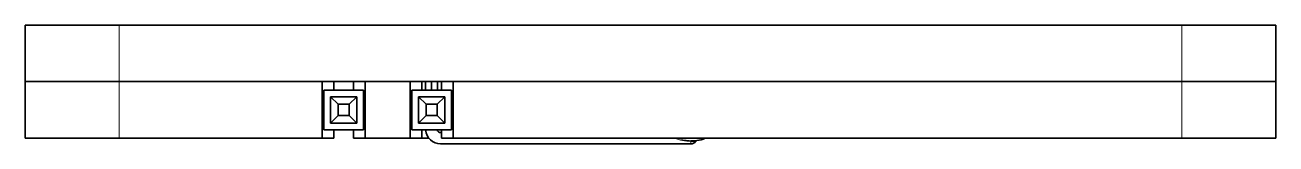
# Model space of a CAD drawing. Extents: x 145 to 857, y 42 to 790.
# Drawn here: x 392.4 to 458.8, y 450.2 to 456.5 of the extents above; entities that cross this region are included whole.
import ezdxf

# ---------------------------------------------------------------- set-up
doc = ezdxf.new("R2010")
doc.units = 0

msp = doc.modelspace()

# ---------------------------------------------------------------- linework, layer by layer
at = {"color": 7, "lineweight": 35, "ltscale": 0.075}
for p, q in [((392.412, 453.481), (392.412, 456.481)), ((458.792, 453.481), (458.792, 456.481)), ((392.412, 453.481), (392.412, 450.481)), ((408.187, 450.481), (408.187, 453.481)), ((410.455, 450.481), (410.455, 453.481)), ((412.856, 450.481), (412.856, 453.481)), ((415.124, 450.481), (415.124, 453.481)), ((458.792, 453.481), (458.792, 450.481))]:
    msp.add_line(p, q, dxfattribs=at)
at = {"color": 7, "lineweight": 35, "ltscale": 0.125}
for p, q in [((397.412, 456.481), (392.412, 456.481)), ((458.792, 456.481), (453.792, 456.481)), ((397.412, 453.481), (392.412, 453.481)), ((397.412, 453.481), (392.412, 453.481)), ((458.792, 453.481), (453.792, 453.481)), ((458.792, 453.481), (453.792, 453.481)), ((397.412, 450.481), (392.412, 450.481)), ((458.792, 450.481), (453.792, 450.481))]:
    msp.add_line(p, q, dxfattribs=at)
at = {"color": 7, "lineweight": 13, "ltscale": 0.075}
for p, q in [((397.412, 453.481), (397.412, 456.481)), ((453.792, 453.481), (453.792, 456.481)), ((397.412, 453.481), (397.412, 450.481)), ((453.792, 453.481), (453.792, 450.481))]:
    msp.add_line(p, q, dxfattribs=at)
at = {"color": 7, "lineweight": 35}
for p, q in [((397.412, 456.481), (453.792, 456.481)), ((397.412, 453.481), (453.792, 453.481)), ((415.124, 453.481), (453.792, 453.481)), ((415.124, 450.481), (453.792, 450.481))]:
    msp.add_line(p, q, dxfattribs=at)
at = {"color": 7, "lineweight": 35, "ltscale": 0.26938}
for p, q in [((397.412, 453.481), (408.187, 453.481)), ((397.412, 450.481), (408.187, 450.481))]:
    msp.add_line(p, q, dxfattribs=at)
at = {"color": 7, "lineweight": 35, "ltscale": 0.015133}
for p, q in [((408.793, 453.481), (408.187, 453.481)), ((408.793, 450.481), (408.187, 450.481))]:
    msp.add_line(p, q, dxfattribs=at)
at = {"color": 7, "lineweight": 35, "ltscale": 0.01125}
for p, q in [((408.793, 453.031), (408.793, 453.481)), ((409.851, 453.031), (409.851, 453.481)), ((413.461, 453.031), (413.461, 453.481)), ((413.667, 453.031), (413.667, 453.481)), ((413.979, 453.481), (413.979, 453.031)), ((414.291, 453.481), (414.291, 453.031)), ((414.519, 453.031), (414.519, 453.481)), ((408.793, 450.481), (408.793, 450.931)), ((409.851, 450.481), (409.851, 450.931)), ((413.461, 450.481), (413.461, 450.931)), ((414.519, 450.481), (414.519, 450.931))]:
    msp.add_line(p, q, dxfattribs=at)
at = {"color": 7, "lineweight": 35, "ltscale": 0.015116}
for p, q in [((410.455, 453.481), (409.851, 453.481)), ((410.455, 450.481), (409.851, 450.481))]:
    msp.add_line(p, q, dxfattribs=at)
at = {"color": 7, "lineweight": 35, "ltscale": 0.060014}
for p, q in [((410.455, 453.481), (412.856, 453.481)), ((410.455, 450.481), (412.856, 450.481))]:
    msp.add_line(p, q, dxfattribs=at)
at = {"color": 7, "lineweight": 35, "ltscale": 0.015123}
for p, q in [((413.461, 453.481), (412.856, 453.481)), ((413.461, 450.481), (412.856, 450.481))]:
    msp.add_line(p, q, dxfattribs=at)
at = {"color": 7, "lineweight": 35, "ltscale": 0.005153}
msp.add_line((413.667, 453.481), (413.461, 453.481), dxfattribs=at)
at = {"color": 7, "lineweight": 35, "ltscale": 0.005709}
msp.add_line((414.519, 453.481), (414.291, 453.481), dxfattribs=at)
at = {"color": 7, "lineweight": 35, "ltscale": 0.015125}
for p, q in [((415.124, 453.481), (414.519, 453.481)), ((415.124, 450.481), (414.519, 450.481))]:
    msp.add_line(p, q, dxfattribs=at)
at = {"color": 7, "lineweight": 35, "ltscale": 0.0525}
for p, q in [((408.271, 450.931), (408.271, 453.031)), ((410.371, 453.031), (408.271, 453.031)), ((410.371, 453.031), (410.371, 450.931)), ((412.94, 453.031), (412.94, 450.931)), ((412.94, 453.031), (415.04, 453.031)), ((415.04, 450.931), (415.04, 453.031)), ((408.271, 450.931), (410.371, 450.931)), ((415.04, 450.931), (412.94, 450.931))]:
    msp.add_line(p, q, dxfattribs=at)
at = {"color": 7, "lineweight": 35, "ltscale": 0.035}
for p, q in [((408.621, 452.681), (408.621, 451.281)), ((408.621, 452.681), (410.021, 452.681)), ((410.021, 451.281), (410.021, 452.681)), ((414.69, 452.681), (413.29, 452.681)), ((413.29, 451.281), (413.29, 452.681)), ((414.69, 452.681), (414.69, 451.281)), ((410.021, 451.281), (408.621, 451.281)), ((413.29, 451.281), (414.69, 451.281))]:
    msp.add_line(p, q, dxfattribs=at)
at = {"color": 7, "lineweight": 35, "ltscale": 0.014142}
for p, q in [((408.621, 452.681), (409.021, 452.281)), ((410.021, 452.681), (409.621, 452.281)), ((413.29, 452.681), (413.69, 452.281)), ((414.69, 452.681), (414.29, 452.281)), ((408.621, 451.281), (409.021, 451.681)), ((410.021, 451.281), (409.621, 451.681)), ((413.29, 451.281), (413.69, 451.681)), ((414.69, 451.281), (414.29, 451.681))]:
    msp.add_line(p, q, dxfattribs=at)
at = {"color": 7, "lineweight": 35, "ltscale": 0.015}
for p, q in [((409.021, 452.281), (409.621, 452.281)), ((409.021, 452.281), (409.021, 451.681)), ((409.621, 451.681), (409.621, 452.281)), ((413.69, 451.681), (413.69, 452.281)), ((414.29, 452.281), (413.69, 452.281)), ((414.29, 452.281), (414.29, 451.681)), ((409.621, 451.681), (409.021, 451.681)), ((413.69, 451.681), (414.29, 451.681))]:
    msp.add_line(p, q, dxfattribs=at)
at = {"color": 7, "lineweight": 35, "ltscale": 0.001306}
msp.add_line((414.467, 450.781), (414.519, 450.781), dxfattribs=at)
at = {"color": 7, "lineweight": 35, "ltscale": 0.00954}
msp.add_line((413.843, 450.481), (413.461, 450.481), dxfattribs=at)
at = {"color": 7, "lineweight": 35, "ltscale": 0.33194}
msp.add_line((414.467, 450.181), (427.745, 450.181), dxfattribs=at)
at = {"color": 7, "lineweight": 13, "ltscale": 0.003685}
msp.add_line((427.745, 450.355), (427.892, 450.355), dxfattribs=at)
at = {"color": 7, "lineweight": 13, "ltscale": 0.000895691}
msp.add_line((427.745, 450.355), (427.745, 450.319), dxfattribs=at)
at = {"color": 7, "lineweight": 13, "ltscale": 0.003448}
msp.add_line((427.745, 450.181), (427.745, 450.319), dxfattribs=at)
at = {"color": 7, "lineweight": 13, "ltscale": 0.003026}
msp.add_line((427.745, 450.319), (427.866, 450.319), dxfattribs=at)
at = {"color": 7, "lineweight": 13, "ltscale": 0.003286}
msp.add_line((427.866, 450.319), (427.997, 450.319), dxfattribs=at)
at = {"color": 7, "lineweight": 13, "ltscale": 0.004002}
msp.add_line((427.892, 450.355), (428.052, 450.355), dxfattribs=at)
at = {"color": 7, "lineweight": 35, "ltscale": 0.015044}
msp.add_line((453.095, 450.481), (452.493, 450.481), dxfattribs=at)
at = {"color": 7, "lineweight": 35, "ltscale": 0.015404}
msp.add_line((453.711, 450.481), (453.095, 450.481), dxfattribs=at)
at = {"color": 7, "lineweight": 35}
for centre, radius, start, end in [((414.467, 450.981), 0.8, 183.58207, 270), ((414.467, 450.981), 0.2, 194.47239, 270), ((427.745, 450.481), 0.3, 270, 327.3037), ((428.064, 450.275), 0.08, 98.84396, 147.30377), ((427.745, 452.331), 2, 278.84398, 292.33293)]:
    msp.add_arc(centre, radius, start, end, dxfattribs=at)
at = {"color": 7, "lineweight": 13}
for centre, radius, start, end in [((427.756, 452.793), 2.474, 249.09214, 269.72818), ((427.754, 452.241), 1.887, 248.87528, 269.70121)]:
    msp.add_arc(centre, radius, start, end, dxfattribs=at)

doc.saveas('drawing.dxf')
